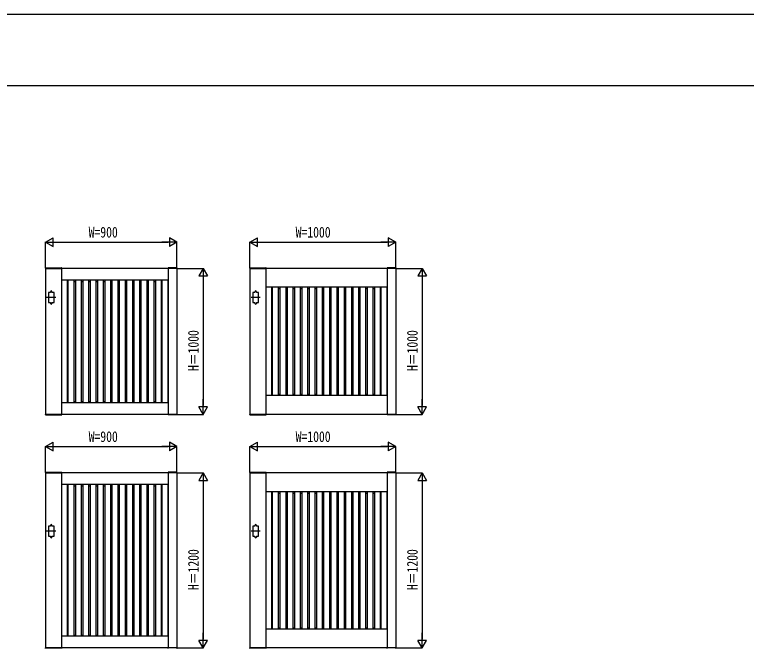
# Model space of a CAD drawing. Units: millimetres, scale not verified. Extents: x -10512 to 10512, y -7425 to 7425.
# Drawn here: x 26 to 5038, y 3085 to 7425 of the extents above; entities that cross this region are included whole.
import ezdxf
from ezdxf.enums import TextEntityAlignment as Align

# ---------------------------------------------------------------- set-up
doc = ezdxf.new("R2010")
doc.units = ezdxf.units.MM
doc.header["$LTSCALE"] = 30
for name, color, linetype in [('0-2_YKK_A1', 4, 'Continuous'), ('0-3_YKK_D', 6, 'Continuous'), ('0-4_YKK_ZWAK', 7, 'Continuous')]:
    doc.layers.add(name, color=color, linetype=linetype)
doc.styles.add('ＭＳ ゴシック', font='')
doc.styles.get('ＭＳ ゴシック').set_extended_font_data('MS Gothic')

msp = doc.modelspace()

# ---------------------------------------------------------------- linework, layer by layer
at = {"layer": '0-2_YKK_A1'}
for p, q in [((237.18, 5690.05), (237.05, 5687.5)), ((237.05, 5687.5), (348.05, 5687.5)), ((237.55, 5687.5), (237.55, 4687.5)), ((1137.55, 5687.5), (237.55, 5687.5)), ((238.18, 5691), (346.92, 5691)), ((347.55, 5687.5), (347.55, 4687.5)), ((347.92, 5690.05), (348.05, 5687.5)), ((1077.18, 5690.05), (1077.05, 5687.5)), ((1138.05, 5687.5), (1077.05, 5687.5)), ((1077.55, 5687.5), (1077.55, 4687.5)), ((1136.92, 5691), (1078.18, 5691)), ((1137.55, 5687.5), (1137.55, 4687.5)), ((1137.92, 5690.05), (1138.05, 5687.5)), ((1637.18, 5690.05), (1637.05, 5687.5)), ((1637.05, 5687.5), (1748.05, 5687.5)), ((1637.55, 5687.5), (1637.55, 4687.5)), ((2637.55, 5687.5), (1637.55, 5687.5)), ((1638.18, 5691), (1746.92, 5691)), ((1747.55, 5687.5), (1747.55, 4687.5)), ((1747.92, 5690.05), (1748.05, 5687.5)), ((2577.18, 5690.05), (2577.05, 5687.5)), ((2638.05, 5687.5), (2577.05, 5687.5)), ((2577.55, 5687.5), (2577.55, 4687.5)), ((2636.92, 5691), (2578.18, 5691)), ((2637.55, 5687.5), (2637.55, 4687.5)), ((2637.92, 5690.05), (2638.05, 5687.5)), ((1077.55, 5607.5), (347.55, 5607.5)), ((347.55, 5598.4), (348.35, 5598.4)), ((348.35, 4767.5), (348.35, 5607.5)), ((388.35, 4767.5), (388.35, 5607.5)), ((388.35, 5598.4), (392.55, 5598.4)), ((392.55, 4767.5), (392.55, 5607.5)), ((432.55, 4767.5), (432.55, 5607.5)), ((432.55, 5598.4), (442.55, 5598.4)), ((442.55, 5607.5), (442.55, 4767.5)), ((482.55, 5607.5), (482.55, 4767.5)), ((482.55, 5598.4), (492.55, 5598.4)), ((492.55, 5607.5), (492.55, 4767.5)), ((532.55, 5607.5), (532.55, 4767.5)), ((532.55, 5598.4), (542.55, 5598.4)), ((542.55, 5607.5), (542.55, 4767.5)), ((582.55, 5607.5), (582.55, 4767.5)), ((582.55, 5598.4), (592.55, 5598.4)), ((592.55, 5607.5), (592.55, 4767.5)), ((632.55, 5607.5), (632.55, 4767.5)), ((632.55, 5598.4), (642.55, 5598.4)), ((642.55, 5607.5), (642.55, 4767.5)), ((682.55, 5607.5), (682.55, 4767.5)), ((682.55, 5598.4), (692.55, 5598.4)), ((692.55, 5607.5), (692.55, 4767.5)), ((732.55, 5607.5), (732.55, 4767.5)), ((732.55, 5598.4), (742.55, 5598.4)), ((742.55, 5607.5), (742.55, 4767.5)), ((782.55, 5607.5), (782.55, 4767.5)), ((782.55, 5598.4), (792.55, 5598.4)), ((792.55, 5607.5), (792.55, 4767.5)), ((832.55, 5607.5), (832.55, 4767.5)), ((832.55, 5598.4), (842.55, 5598.4)), ((842.55, 5607.5), (842.55, 4767.5)), ((842.55, 4767.5), (842.55, 5607.5)), ((882.55, 5607.5), (882.55, 4767.5)), ((882.55, 4767.5), (882.55, 5607.5)), ((882.55, 5598.4), (892.55, 5598.4)), ((892.55, 4767.5), (892.55, 5607.5)), ((932.55, 4767.5), (932.55, 5607.5)), ((932.55, 5598.4), (942.55, 5598.4)), ((942.55, 4767.5), (942.55, 5607.5)), ((982.55, 4767.5), (982.55, 5607.5)), ((982.55, 5598.4), (992.55, 5598.4)), ((992.55, 4767.5), (992.55, 5607.5)), ((1032.55, 4767.5), (1032.55, 5607.5)), ((1032.55, 5598.4), (1036.75, 5598.4)), ((1036.75, 4767.5), (1036.75, 5607.5)), ((1076.75, 4767.5), (1076.75, 5607.5)), ((1076.75, 5598.4), (1077.55, 5598.4)), ((271.55, 5522.5), (271.55, 5527.5)), ((281.55, 5522.5), (281.55, 5527.5)), ((1671.55, 5522.5), (1671.55, 5527.5)), ((1681.55, 5522.5), (1681.55, 5527.5)), ((2577.55, 5557.5), (1747.55, 5557.5)), ((1747.55, 5548.4), (1748.35, 5548.4)), ((1748.35, 4817.5), (1748.35, 5557.5)), ((1788.35, 4817.5), (1788.35, 5557.5)), ((1788.35, 5548.4), (1792.55, 5548.4)), ((1792.55, 4817.5), (1792.55, 5557.5)), ((1832.55, 4817.5), (1832.55, 5557.5)), ((1832.55, 5548.4), (1842.55, 5548.4)), ((1842.55, 5557.5), (1842.55, 4817.5)), ((1882.55, 5557.5), (1882.55, 4817.5)), ((1882.55, 5548.4), (1892.55, 5548.4)), ((1892.55, 5557.5), (1892.55, 4817.5)), ((1932.55, 5557.5), (1932.55, 4817.5)), ((1932.55, 5548.4), (1942.55, 5548.4)), ((1942.55, 5557.5), (1942.55, 4817.5)), ((1982.55, 5557.5), (1982.55, 4817.5)), ((1982.55, 5548.4), (1992.55, 5548.4)), ((1992.55, 5557.5), (1992.55, 4817.5)), ((2032.55, 5557.5), (2032.55, 4817.5)), ((2032.55, 5548.4), (2042.55, 5548.4)), ((2042.55, 5557.5), (2042.55, 4817.5)), ((2082.55, 5557.5), (2082.55, 4817.5)), ((2082.55, 5548.4), (2092.55, 5548.4)), ((2092.55, 5557.5), (2092.55, 4817.5)), ((2132.55, 5557.5), (2132.55, 4817.5)), ((2132.55, 5548.4), (2142.55, 5548.4)), ((2142.55, 5557.5), (2142.55, 4817.5)), ((2182.55, 5557.5), (2182.55, 4817.5)), ((2182.55, 5548.4), (2192.55, 5548.4)), ((2192.55, 5557.5), (2192.55, 4817.5)), ((2232.55, 5557.5), (2232.55, 4817.5)), ((2232.55, 5548.4), (2242.55, 5548.4)), ((2242.55, 5557.5), (2242.55, 4817.5)), ((2282.55, 5557.5), (2282.55, 4817.5)), ((2282.55, 5548.4), (2292.55, 5548.4)), ((2292.55, 5557.5), (2292.55, 4817.5)), ((2332.55, 5557.5), (2332.55, 4817.5)), ((2332.55, 5548.4), (2342.55, 5548.4)), ((2342.55, 5557.5), (2342.55, 4817.5)), ((2342.55, 4817.5), (2342.55, 5557.5)), ((2382.55, 5557.5), (2382.55, 4817.5)), ((2382.55, 4817.5), (2382.55, 5557.5)), ((2382.55, 5548.4), (2392.55, 5548.4)), ((2392.55, 4817.5), (2392.55, 5557.5)), ((2432.55, 4817.5), (2432.55, 5557.5)), ((2432.55, 5548.4), (2442.55, 5548.4)), ((2442.55, 4817.5), (2442.55, 5557.5)), ((2482.55, 4817.5), (2482.55, 5557.5)), ((2482.55, 5548.4), (2492.55, 5548.4)), ((2492.55, 4817.5), (2492.55, 5557.5)), ((2532.55, 4817.5), (2532.55, 5557.5)), ((2532.55, 5548.4), (2536.75, 5548.4)), ((2536.75, 4817.5), (2536.75, 5557.5)), ((2576.75, 4817.5), (2576.75, 5557.5)), ((2576.75, 5548.4), (2577.55, 5548.4)), ((308.05, 5487.5), (245.05, 5487.5)), ((1708.05, 5487.5), (1645.05, 5487.5)), ((271.55, 5452.5), (271.55, 5447.5)), ((281.55, 5452.5), (281.55, 5447.5)), ((1671.55, 5452.5), (1671.55, 5447.5)), ((1681.55, 5452.5), (1681.55, 5447.5)), ((1747.55, 4826), (1748.35, 4826)), ((2577.55, 4817.5), (1747.55, 4817.5)), ((1788.35, 4826), (1792.55, 4826)), ((1832.55, 4826), (1842.55, 4826)), ((1882.55, 4826), (1892.55, 4826)), ((1932.55, 4826), (1942.55, 4826)), ((1982.55, 4826), (1992.55, 4826)), ((2032.55, 4826), (2042.55, 4826)), ((2082.55, 4826), (2092.55, 4826)), ((2132.55, 4826), (2142.55, 4826)), ((2182.55, 4826), (2192.55, 4826)), ((2232.55, 4826), (2242.55, 4826)), ((2282.55, 4826), (2292.55, 4826)), ((2332.55, 4826), (2342.55, 4826)), ((2382.55, 4826), (2392.55, 4826)), ((2432.55, 4826), (2442.55, 4826)), ((2482.55, 4826), (2492.55, 4826)), ((2532.55, 4826), (2536.75, 4826)), ((2576.75, 4826), (2577.55, 4826)), ((347.55, 4776), (348.35, 4776)), ((1077.55, 4767.5), (347.55, 4767.5)), ((388.35, 4776), (392.55, 4776)), ((432.55, 4776), (442.55, 4776)), ((482.55, 4776), (492.55, 4776)), ((532.55, 4776), (542.55, 4776)), ((582.55, 4776), (592.55, 4776)), ((632.55, 4776), (642.55, 4776)), ((682.55, 4776), (692.55, 4776)), ((732.55, 4776), (742.55, 4776)), ((782.55, 4776), (792.55, 4776)), ((832.55, 4776), (842.55, 4776)), ((882.55, 4776), (892.55, 4776)), ((932.55, 4776), (942.55, 4776)), ((982.55, 4776), (992.55, 4776)), ((1032.55, 4776), (1036.75, 4776)), ((1076.75, 4776), (1077.55, 4776)), ((237.05, 4687.5), (348.05, 4687.5)), ((237.18, 4684.95), (237.05, 4687.5)), ((1137.55, 4687.5), (237.55, 4687.5)), ((238.18, 4684), (346.92, 4684)), ((347.92, 4684.95), (348.05, 4687.5)), ((1138.05, 4687.5), (1077.05, 4687.5)), ((1077.18, 4684.95), (1077.05, 4687.5)), ((1136.92, 4684), (1078.18, 4684)), ((1137.92, 4684.95), (1138.05, 4687.5)), ((1637.05, 4687.5), (1748.05, 4687.5)), ((1637.18, 4684.95), (1637.05, 4687.5)), ((2637.55, 4687.5), (1637.55, 4687.5)), ((1638.18, 4684), (1746.92, 4684)), ((1747.92, 4684.95), (1748.05, 4687.5)), ((2638.05, 4687.5), (2577.05, 4687.5)), ((2577.18, 4684.95), (2577.05, 4687.5)), ((2636.92, 4684), (2578.18, 4684)), ((2637.92, 4684.95), (2638.05, 4687.5)), ((237.18, 4290.05), (237.05, 4287.5)), ((237.05, 4287.5), (348.05, 4287.5)), ((237.55, 4287.5), (237.55, 3087.5)), ((1137.55, 4287.5), (237.55, 4287.5)), ((238.18, 4291), (346.92, 4291)), ((347.55, 4287.5), (347.55, 3087.5)), ((347.92, 4290.05), (348.05, 4287.5)), ((1077.18, 4290.05), (1077.05, 4287.5)), ((1138.05, 4287.5), (1077.05, 4287.5)), ((1077.55, 4287.5), (1077.55, 3087.5)), ((1136.92, 4291), (1078.18, 4291)), ((1137.55, 4287.5), (1137.55, 3087.5)), ((1137.92, 4290.05), (1138.05, 4287.5)), ((1637.18, 4290.05), (1637.05, 4287.5)), ((1637.05, 4287.5), (1748.05, 4287.5)), ((1637.55, 4287.5), (1637.55, 3087.5)), ((2637.55, 4287.5), (1637.55, 4287.5)), ((1638.18, 4291), (1746.92, 4291)), ((1747.55, 4287.5), (1747.55, 3087.5)), ((1747.92, 4290.05), (1748.05, 4287.5)), ((2577.18, 4290.05), (2577.05, 4287.5)), ((2638.05, 4287.5), (2577.05, 4287.5)), ((2577.55, 4287.5), (2577.55, 3087.5)), ((2636.92, 4291), (2578.18, 4291)), ((2637.55, 4287.5), (2637.55, 3087.5)), ((2637.92, 4290.05), (2638.05, 4287.5)), ((1077.55, 4207.5), (347.55, 4207.5)), ((347.55, 4198.4), (348.35, 4198.4)), ((348.35, 3167.5), (348.35, 4207.5)), ((388.35, 3167.5), (388.35, 4207.5)), ((388.35, 4198.4), (392.55, 4198.4)), ((392.55, 3167.5), (392.55, 4207.5)), ((432.55, 3167.5), (432.55, 4207.5)), ((432.55, 4198.4), (442.55, 4198.4)), ((442.55, 4207.5), (442.55, 3167.5)), ((482.55, 4207.5), (482.55, 3167.5)), ((482.55, 4198.4), (492.55, 4198.4)), ((492.55, 4207.5), (492.55, 3167.5)), ((532.55, 4207.5), (532.55, 3167.5)), ((532.55, 4198.4), (542.55, 4198.4)), ((542.55, 4207.5), (542.55, 3167.5)), ((582.55, 4207.5), (582.55, 3167.5)), ((582.55, 4198.4), (592.55, 4198.4)), ((592.55, 4207.5), (592.55, 3167.5)), ((632.55, 4207.5), (632.55, 3167.5)), ((632.55, 4198.4), (642.55, 4198.4)), ((642.55, 4207.5), (642.55, 3167.5)), ((682.55, 4207.5), (682.55, 3167.5)), ((682.55, 4198.4), (692.55, 4198.4)), ((692.55, 4207.5), (692.55, 3167.5)), ((732.55, 4207.5), (732.55, 3167.5)), ((732.55, 4198.4), (742.55, 4198.4)), ((742.55, 4207.5), (742.55, 3167.5)), ((782.55, 4207.5), (782.55, 3167.5)), ((782.55, 4198.4), (792.55, 4198.4)), ((792.55, 4207.5), (792.55, 3167.5)), ((832.55, 4207.5), (832.55, 3167.5)), ((832.55, 4198.4), (842.55, 4198.4)), ((842.55, 4207.5), (842.55, 3167.5)), ((842.55, 3167.5), (842.55, 4207.5)), ((882.55, 4207.5), (882.55, 3167.5)), ((882.55, 3167.5), (882.55, 4207.5)), ((882.55, 4198.4), (892.55, 4198.4)), ((892.55, 3167.5), (892.55, 4207.5)), ((932.55, 3167.5), (932.55, 4207.5)), ((932.55, 4198.4), (942.55, 4198.4)), ((942.55, 3167.5), (942.55, 4207.5)), ((982.55, 3167.5), (982.55, 4207.5)), ((982.55, 4198.4), (992.55, 4198.4)), ((992.55, 3167.5), (992.55, 4207.5)), ((1032.55, 3167.5), (1032.55, 4207.5)), ((1032.55, 4198.4), (1036.75, 4198.4)), ((1036.75, 3167.5), (1036.75, 4207.5)), ((1076.75, 3167.5), (1076.75, 4207.5)), ((1076.75, 4198.4), (1077.55, 4198.4)), ((2577.55, 4157.5), (1747.55, 4157.5)), ((1747.55, 4148.4), (1748.35, 4148.4)), ((1748.35, 3217.5), (1748.35, 4157.5)), ((1788.35, 3217.5), (1788.35, 4157.5)), ((1788.35, 4148.4), (1792.55, 4148.4)), ((1792.55, 3217.5), (1792.55, 4157.5)), ((1832.55, 3217.5), (1832.55, 4157.5)), ((1832.55, 4148.4), (1842.55, 4148.4)), ((1842.55, 4157.5), (1842.55, 3217.5)), ((1882.55, 4157.5), (1882.55, 3217.5)), ((1882.55, 4148.4), (1892.55, 4148.4)), ((1892.55, 4157.5), (1892.55, 3217.5)), ((1932.55, 4157.5), (1932.55, 3217.5)), ((1932.55, 4148.4), (1942.55, 4148.4)), ((1942.55, 4157.5), (1942.55, 3217.5)), ((1982.55, 4157.5), (1982.55, 3217.5)), ((1982.55, 4148.4), (1992.55, 4148.4)), ((1992.55, 4157.5), (1992.55, 3217.5)), ((2032.55, 4157.5), (2032.55, 3217.5)), ((2032.55, 4148.4), (2042.55, 4148.4)), ((2042.55, 4157.5), (2042.55, 3217.5)), ((2082.55, 4157.5), (2082.55, 3217.5)), ((2082.55, 4148.4), (2092.55, 4148.4)), ((2092.55, 4157.5), (2092.55, 3217.5)), ((2132.55, 4157.5), (2132.55, 3217.5)), ((2132.55, 4148.4), (2142.55, 4148.4)), ((2142.55, 4157.5), (2142.55, 3217.5)), ((2182.55, 4157.5), (2182.55, 3217.5)), ((2182.55, 4148.4), (2192.55, 4148.4)), ((2192.55, 4157.5), (2192.55, 3217.5)), ((2232.55, 4157.5), (2232.55, 3217.5)), ((2232.55, 4148.4), (2242.55, 4148.4)), ((2242.55, 4157.5), (2242.55, 3217.5)), ((2282.55, 4157.5), (2282.55, 3217.5)), ((2282.55, 4148.4), (2292.55, 4148.4)), ((2292.55, 4157.5), (2292.55, 3217.5)), ((2332.55, 4157.5), (2332.55, 3217.5)), ((2332.55, 4148.4), (2342.55, 4148.4)), ((2342.55, 4157.5), (2342.55, 3217.5)), ((2342.55, 3217.5), (2342.55, 4157.5)), ((2382.55, 4157.5), (2382.55, 3217.5)), ((2382.55, 3217.5), (2382.55, 4157.5)), ((2382.55, 4148.4), (2392.55, 4148.4)), ((2392.55, 3217.5), (2392.55, 4157.5)), ((2432.55, 3217.5), (2432.55, 4157.5)), ((2432.55, 4148.4), (2442.55, 4148.4)), ((2442.55, 3217.5), (2442.55, 4157.5)), ((2482.55, 3217.5), (2482.55, 4157.5)), ((2482.55, 4148.4), (2492.55, 4148.4)), ((2492.55, 3217.5), (2492.55, 4157.5)), ((2532.55, 3217.5), (2532.55, 4157.5)), ((2532.55, 4148.4), (2536.75, 4148.4)), ((2536.75, 3217.5), (2536.75, 4157.5)), ((2576.75, 3217.5), (2576.75, 4157.5)), ((2576.75, 4148.4), (2577.55, 4148.4)), ((271.55, 3922.5), (271.55, 3927.5)), ((281.55, 3922.5), (281.55, 3927.5)), ((1671.55, 3922.5), (1671.55, 3927.5)), ((1681.55, 3922.5), (1681.55, 3927.5)), ((308.05, 3887.5), (245.05, 3887.5)), ((1708.05, 3887.5), (1645.05, 3887.5)), ((271.55, 3852.5), (271.55, 3847.5)), ((281.55, 3852.5), (281.55, 3847.5)), ((1671.55, 3852.5), (1671.55, 3847.5)), ((1681.55, 3852.5), (1681.55, 3847.5)), ((1747.55, 3226), (1748.35, 3226)), ((2577.55, 3217.5), (1747.55, 3217.5)), ((1788.35, 3226), (1792.55, 3226)), ((1832.55, 3226), (1842.55, 3226)), ((1882.55, 3226), (1892.55, 3226)), ((1932.55, 3226), (1942.55, 3226)), ((1982.55, 3226), (1992.55, 3226)), ((2032.55, 3226), (2042.55, 3226)), ((2082.55, 3226), (2092.55, 3226)), ((2132.55, 3226), (2142.55, 3226)), ((2182.55, 3226), (2192.55, 3226)), ((2232.55, 3226), (2242.55, 3226)), ((2282.55, 3226), (2292.55, 3226)), ((2332.55, 3226), (2342.55, 3226)), ((2382.55, 3226), (2392.55, 3226)), ((2432.55, 3226), (2442.55, 3226)), ((2482.55, 3226), (2492.55, 3226)), ((2532.55, 3226), (2536.75, 3226)), ((2576.75, 3226), (2577.55, 3226)), ((347.55, 3176), (348.35, 3176)), ((1077.55, 3167.5), (347.55, 3167.5)), ((388.35, 3176), (392.55, 3176)), ((432.55, 3176), (442.55, 3176)), ((482.55, 3176), (492.55, 3176)), ((532.55, 3176), (542.55, 3176)), ((582.55, 3176), (592.55, 3176)), ((632.55, 3176), (642.55, 3176)), ((682.55, 3176), (692.55, 3176)), ((732.55, 3176), (742.55, 3176)), ((782.55, 3176), (792.55, 3176)), ((832.55, 3176), (842.55, 3176)), ((882.55, 3176), (892.55, 3176)), ((932.55, 3176), (942.55, 3176)), ((982.55, 3176), (992.55, 3176)), ((1032.55, 3176), (1036.75, 3176)), ((1076.75, 3176), (1077.55, 3176)), ((237.05, 3087.5), (348.05, 3087.5)), ((237.18, 3084.95), (237.05, 3087.5)), ((1137.55, 3087.5), (237.55, 3087.5)), ((347.92, 3084.95), (348.05, 3087.5)), ((1138.05, 3087.5), (1077.05, 3087.5)), ((1077.18, 3084.95), (1077.05, 3087.5)), ((1137.92, 3084.95), (1138.05, 3087.5)), ((1637.05, 3087.5), (1748.05, 3087.5)), ((1637.18, 3084.95), (1637.05, 3087.5)), ((2637.55, 3087.5), (1637.55, 3087.5)), ((1747.92, 3084.95), (1748.05, 3087.5)), ((2638.05, 3087.5), (2577.05, 3087.5)), ((2577.18, 3084.95), (2577.05, 3087.5)), ((2637.92, 3084.95), (2638.05, 3087.5))]:
    msp.add_line(p, q, dxfattribs=at)
for points in [[(271.55, 5522.5), (257.55, 5522.5), (257.55, 5452.5), (271.55, 5452.5)], [(281.55, 5452.5), (295.55, 5452.5), (295.55, 5522.5), (281.55, 5522.5)], [(1671.55, 5522.5), (1657.55, 5522.5), (1657.55, 5452.5), (1671.55, 5452.5)], [(1681.55, 5452.5), (1695.55, 5452.5), (1695.55, 5522.5), (1681.55, 5522.5)], [(271.55, 3922.5), (257.55, 3922.5), (257.55, 3852.5), (271.55, 3852.5)], [(281.55, 3852.5), (295.55, 3852.5), (295.55, 3922.5), (281.55, 3922.5)], [(1671.55, 3922.5), (1657.55, 3922.5), (1657.55, 3852.5), (1671.55, 3852.5)], [(1681.55, 3852.5), (1695.55, 3852.5), (1695.55, 3922.5), (1681.55, 3922.5)]]:
    msp.add_lwpolyline(points, dxfattribs=at)
for centre, radius, start, end in [((238.18, 5690), 1, 90, 177), ((346.92, 5690), 1, 3, 90), ((1078.18, 5690), 1, 90, 177), ((1136.92, 5690), 1, 3, 90), ((1638.18, 5690), 1, 90, 177), ((1746.92, 5690), 1, 3, 90), ((2578.18, 5690), 1, 90, 177), ((2636.92, 5690), 1, 3, 90), ((276.55, 5527.5), 5, 0, 180), ((1676.55, 5527.5), 5, 0, 180), ((276.55, 5447.5), 5, 180, 0), ((1676.55, 5447.5), 5, 180, 0), ((238.18, 4685), 1, 183, 270), ((346.92, 4685), 1, 270, 357), ((1078.18, 4685), 1, 183, 270), ((1136.92, 4685), 1, 270, 357), ((1638.18, 4685), 1, 183, 270), ((1746.92, 4685), 1, 270, 357), ((2578.18, 4685), 1, 183, 270), ((2636.92, 4685), 1, 270, 357), ((238.18, 4290), 1, 90, 177), ((346.92, 4290), 1, 3, 90), ((1078.18, 4290), 1, 90, 177), ((1136.92, 4290), 1, 3, 90), ((1638.18, 4290), 1, 90, 177), ((1746.92, 4290), 1, 3, 90), ((2578.18, 4290), 1, 90, 177), ((2636.92, 4290), 1, 3, 90), ((276.55, 3927.5), 5, 0, 180), ((1676.55, 3927.5), 5, 0, 180), ((276.55, 3847.5), 5, 180, 0), ((1676.55, 3847.5), 5, 180, 0)]:
    msp.add_arc(centre, radius, start, end, dxfattribs=at)
at = {"layer": '0-3_YKK_D'}
for p, q in [((237.55, 5867.5), (289.51, 5897.5)), ((237.55, 5689.5), (237.55, 5868.5)), ((237.55, 5867.5), (289.51, 5837.5)), ((237.55, 5867.5), (341.47, 5867.5)), ((289.51, 5837.5), (289.51, 5897.5)), ((297.55, 5867.5), (1077.55, 5867.5)), ((1137.55, 5867.5), (1033.63, 5867.5)), ((1137.55, 5867.5), (1085.59, 5897.5)), ((1085.59, 5897.5), (1085.59, 5837.5)), ((1137.55, 5867.5), (1085.59, 5837.5)), ((1137.55, 5689.5), (1137.55, 5868.5)), ((1637.55, 5867.5), (1689.51, 5897.5)), ((1637.55, 5689.5), (1637.55, 5868.5)), ((1637.55, 5867.5), (1689.51, 5837.5)), ((1637.55, 5867.5), (1741.47, 5867.5)), ((1689.51, 5837.5), (1689.51, 5897.5)), ((1697.55, 5867.5), (2577.55, 5867.5)), ((2637.55, 5867.5), (2533.63, 5867.5)), ((2637.55, 5867.5), (2585.59, 5897.5)), ((2585.59, 5897.5), (2585.59, 5837.5)), ((2637.55, 5867.5), (2585.59, 5837.5)), ((2637.55, 5689.5), (2637.55, 5868.5)), ((1139.55, 5687.5), (1318.55, 5687.5)), ((1317.55, 5687.5), (1287.55, 5635.54)), ((1317.55, 5687.5), (1347.55, 5635.54)), ((1317.55, 5687.5), (1317.55, 5583.58)), ((2639.55, 5687.5), (2818.55, 5687.5)), ((2817.55, 5687.5), (2787.55, 5635.54)), ((2817.55, 5687.5), (2847.55, 5635.54)), ((2817.55, 5687.5), (2817.55, 5583.58)), ((1287.55, 5635.54), (1347.55, 5635.54)), ((1317.55, 5627.5), (1317.55, 4747.5)), ((2787.55, 5635.54), (2847.55, 5635.54)), ((2817.55, 5627.5), (2817.55, 4747.5)), ((1317.55, 4687.5), (1317.55, 4791.42)), ((2817.55, 4687.5), (2817.55, 4791.42)), ((1317.55, 4687.5), (1287.55, 4739.46)), ((1347.55, 4739.46), (1287.55, 4739.46)), ((1317.55, 4687.5), (1347.55, 4739.46)), ((2817.55, 4687.5), (2787.55, 4739.46)), ((2847.55, 4739.46), (2787.55, 4739.46)), ((2817.55, 4687.5), (2847.55, 4739.46)), ((1139.55, 4687.5), (1318.55, 4687.5)), ((2639.55, 4687.5), (2818.55, 4687.5)), ((237.55, 4467.5), (289.51, 4497.5)), ((237.55, 4289.5), (237.55, 4468.5)), ((237.55, 4467.5), (289.51, 4437.5)), ((237.55, 4467.5), (341.47, 4467.5)), ((289.51, 4437.5), (289.51, 4497.5)), ((297.55, 4467.5), (1077.55, 4467.5)), ((1137.55, 4467.5), (1033.63, 4467.5)), ((1137.55, 4467.5), (1085.59, 4497.5)), ((1085.59, 4497.5), (1085.59, 4437.5)), ((1137.55, 4467.5), (1085.59, 4437.5)), ((1137.55, 4289.5), (1137.55, 4468.5)), ((1637.55, 4467.5), (1689.51, 4497.5)), ((1637.55, 4289.5), (1637.55, 4468.5)), ((1637.55, 4467.5), (1689.51, 4437.5)), ((1637.55, 4467.5), (1741.47, 4467.5)), ((1689.51, 4437.5), (1689.51, 4497.5)), ((1697.55, 4467.5), (2577.55, 4467.5)), ((2637.55, 4467.5), (2533.63, 4467.5)), ((2637.55, 4467.5), (2585.59, 4497.5)), ((2585.59, 4497.5), (2585.59, 4437.5)), ((2637.55, 4467.5), (2585.59, 4437.5)), ((2637.55, 4289.5), (2637.55, 4468.5)), ((1139.55, 4287.5), (1318.55, 4287.5)), ((1317.55, 4287.5), (1287.55, 4235.54)), ((1317.55, 4287.5), (1347.55, 4235.54)), ((1317.55, 4287.5), (1317.55, 4183.58)), ((2639.55, 4287.5), (2818.55, 4287.5)), ((2817.55, 4287.5), (2787.55, 4235.54)), ((2817.55, 4287.5), (2847.55, 4235.54)), ((2817.55, 4287.5), (2817.55, 4183.58)), ((1287.55, 4235.54), (1347.55, 4235.54)), ((1317.55, 4227.5), (1317.55, 3147.5)), ((2787.55, 4235.54), (2847.55, 4235.54)), ((2817.55, 4227.5), (2817.55, 3147.5)), ((1317.55, 3087.5), (1317.55, 3191.42)), ((2817.55, 3087.5), (2817.55, 3191.42)), ((1317.55, 3087.5), (1287.55, 3139.46)), ((1347.55, 3139.46), (1287.55, 3139.46)), ((1317.55, 3087.5), (1347.55, 3139.46)), ((2817.55, 3087.5), (2787.55, 3139.46)), ((2847.55, 3139.46), (2787.55, 3139.46)), ((2817.55, 3087.5), (2847.55, 3139.46)), ((1139.55, 3087.5), (1318.55, 3087.5)), ((2639.55, 3087.5), (2818.55, 3087.5))]:
    msp.add_line(p, q, dxfattribs=at)
at = {"layer": '0-4_YKK_ZWAK'}
msp.add_line((9737.55, 6937.5), (-9762.45, 6937.5), dxfattribs=at)
msp.add_lwpolyline([(-10512.5, -7425), (10512.5, -7425), (10512.5, 7425), (-10512.5, 7425)], close=True, dxfattribs=at)

# ---------------------------------------------------------------- texts
at = {"layer": '0-3_YKK_D', "style": 'ＭＳ ゴシック', "width": 0.8}
for s, p in [('W=900', (532.88, 5876.5)), ('W=1000', (1950.88, 5876.5)), ('W=900', (532.88, 4476.5)), ('W=1000', (1950.88, 4476.5))]:
    msp.add_text(s, height=73.31, dxfattribs=at).set_placement(p, align=Align.BOTTOM_LEFT)
for s, p in [('H＝1000', (1308.55, 4984.83)), ('H＝1000', (2808.55, 4984.83)), ('H＝1200', (1308.55, 3484.83)), ('H＝1200', (2808.55, 3484.83))]:
    msp.add_text(s, height=73.31, rotation=90, dxfattribs=at).set_placement(p, align=Align.BOTTOM_LEFT)

doc.saveas('drawing.dxf')
